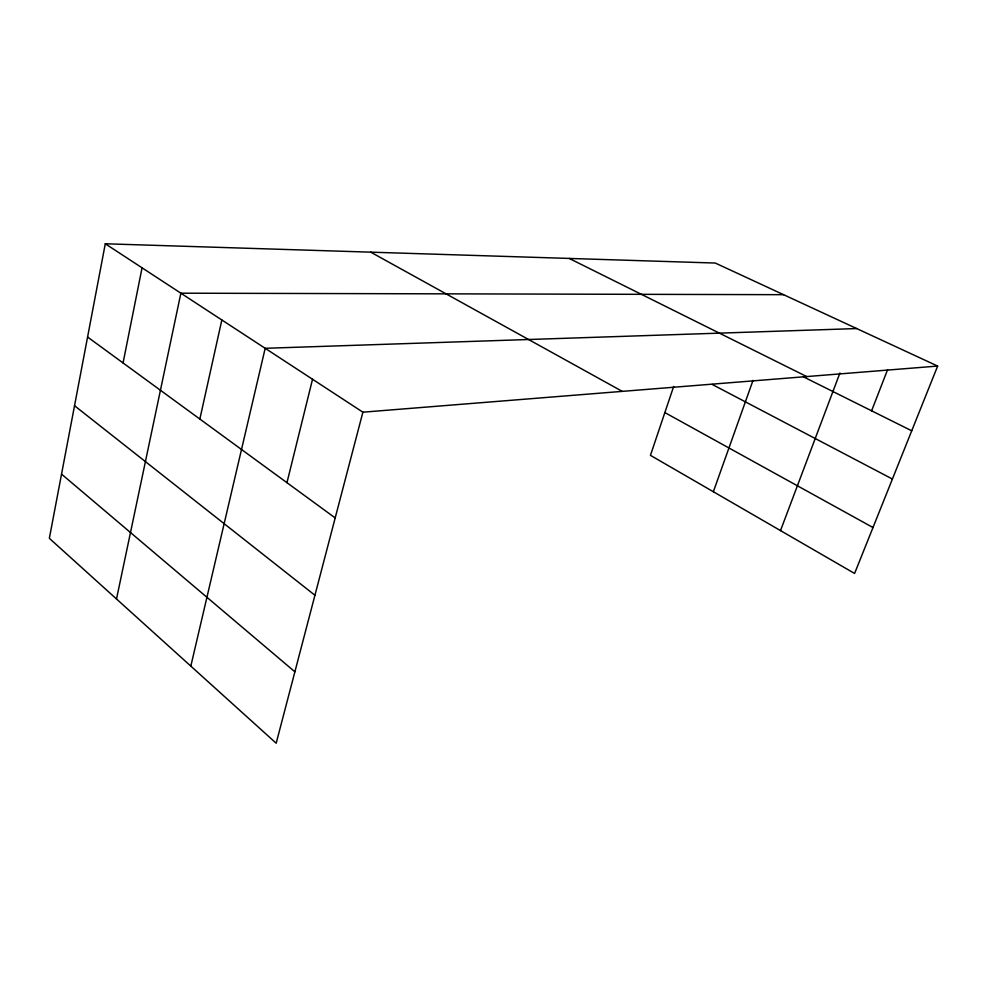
<?xml version="1.0" encoding="UTF-8"?>
<svg xmlns="http://www.w3.org/2000/svg" width="987" height="987" viewBox="0 0 987 987"><rect width="100%" height="100%" fill="white"/><g stroke="black" fill="none" stroke-linecap="round" stroke-linejoin="round"><path stroke-width="1.48" d="M937.65 366.066L715.279 263.048L105.288 243.777L49.35 538.322L276.175 743.223L362.895 412.184L937.65 366.066L854.594 573.459L650.445 455.34L673.677 386.423M123.054 362.945L142.066 267.822M116.503 598.986L180.868 293.188L783.555 294.681M199.855 419.056L221.841 319.973M190.824 666.126L265.182 348.3L856.679 328.56M286.958 482.68L312.534 379.267M713.354 491.736L753.019 380.377M780.507 530.587L839.949 372.926M871.607 410.814L887.584 369.669M569.215 258.434L806.724 376.578M803.406 376.824L911.729 430.801M712.17 384.412L892.408 479.04M664.856 412.578L872.989 527.527M370.754 252.166L622.266 391.37M105.288 243.777L362.895 412.184M87.572 337.023L335.198 517.928M74.531 405.719L314.939 595.26M61.539 474.118L294.891 671.802"/></g></svg>
